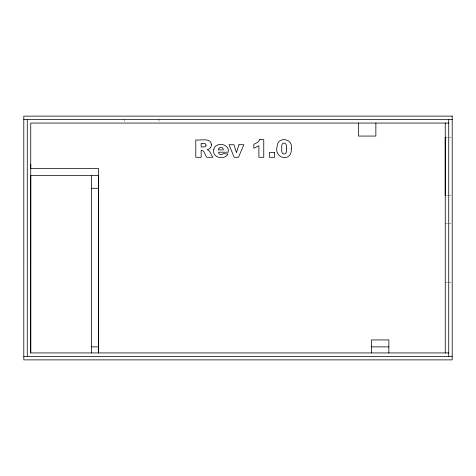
<?xml version="1.0" encoding="UTF-8"?>
<svg xmlns="http://www.w3.org/2000/svg" width="476" height="476" viewBox="0 0 476 476"><rect width="100%" height="100%" fill="white"/><g stroke="black" fill="none" stroke-linecap="round" stroke-linejoin="round"><path stroke-width="0.36" stroke-dasharray="2.38 1.78" d="M445.197 137.171L447.999 137.171M448.701 137.171L451.498 137.171M446.595 195.695L447.999 195.695M448.701 195.695L451.498 195.695M445.262 223.684L448.035 223.684M448.731 223.684L451.504 223.684M445.262 282.673L448.035 282.673M448.731 282.673L451.504 282.673M158.996 118.899L158.996 121.672M124.296 118.899L124.296 121.672"/><path stroke-width="0.71" d="M448.731 352.942L30.738 352.936L30.779 175.424L98.508 175.424L98.496 352.942L98.508 168.486L30.779 168.486L30.738 164.149M23.8 119.589L452.2 119.589M448.731 123.058L30.738 123.058L30.738 352.936M91.553 188.306L98.496 188.306M91.553 346.867L98.496 346.867M371.524 346.867L388.874 346.867M23.8 356.411L452.2 356.411M448.731 119.589L448.731 356.411M445.262 123.058L445.262 352.942M445.197 137.171L445.197 195.695M388.874 352.942L388.874 339.929L371.524 339.929L371.524 352.942M375.862 123.058L375.862 136.071L358.511 136.071L358.511 123.058M91.553 175.424L91.553 352.942M27.269 119.589L27.269 356.411M286.457 148.69C287.843 155.997 280.287 155.646 281.851 148.56C280.257 140.765 288.153 141.729 286.457 148.69M291.247 148.488C292.615 162.512 273.361 159.127 277.181 146.263C277.371 136.023 293.597 138.415 291.247 148.488M213.754 149.631C211.719 157.746 224.553 160.614 227.921 154.04L223.179 153.599L222.334 154.397L220.989 154.748L219.162 153.932L218.538 152.207L228.194 152.207C229.979 143.449 215.223 141.378 213.754 149.631M211.439 144.763C211.528 147.185 209.589 149.274 207.244 149.637L209.5 151.189L212.843 157.294L206.786 157.294C204.858 155.307 204.739 150.148 201.164 150.249L201.164 157.294L195.779 157.294L195.779 139.944C200.319 140.783 210.868 137.207 211.439 144.763M206.054 145.186C205.858 147.5 202.722 146.876 201.164 146.971L201.164 143.449L204.751 143.562L205.519 143.895L206.054 145.186M218.746 148.911L218.549 149.898L223.298 149.898C223.363 148.119 221.578 146.715 219.906 147.518L218.746 148.911M238.97 144.728L236.435 152.689L234.002 144.728L228.986 144.728L234.216 157.294L238.488 157.294L243.825 144.728L238.97 144.728M259.771 139.646L257.641 142.395L253.815 144.299L253.815 148.25L258.879 145.733L258.879 157.294L263.758 157.294L263.758 139.646L259.771 139.646M452.2 116.12L23.8 116.12L23.8 359.88L452.2 359.88L452.2 116.12M274.622 152.463L269.475 152.463L269.475 157.294L274.622 157.294L274.622 152.463"/></g></svg>
